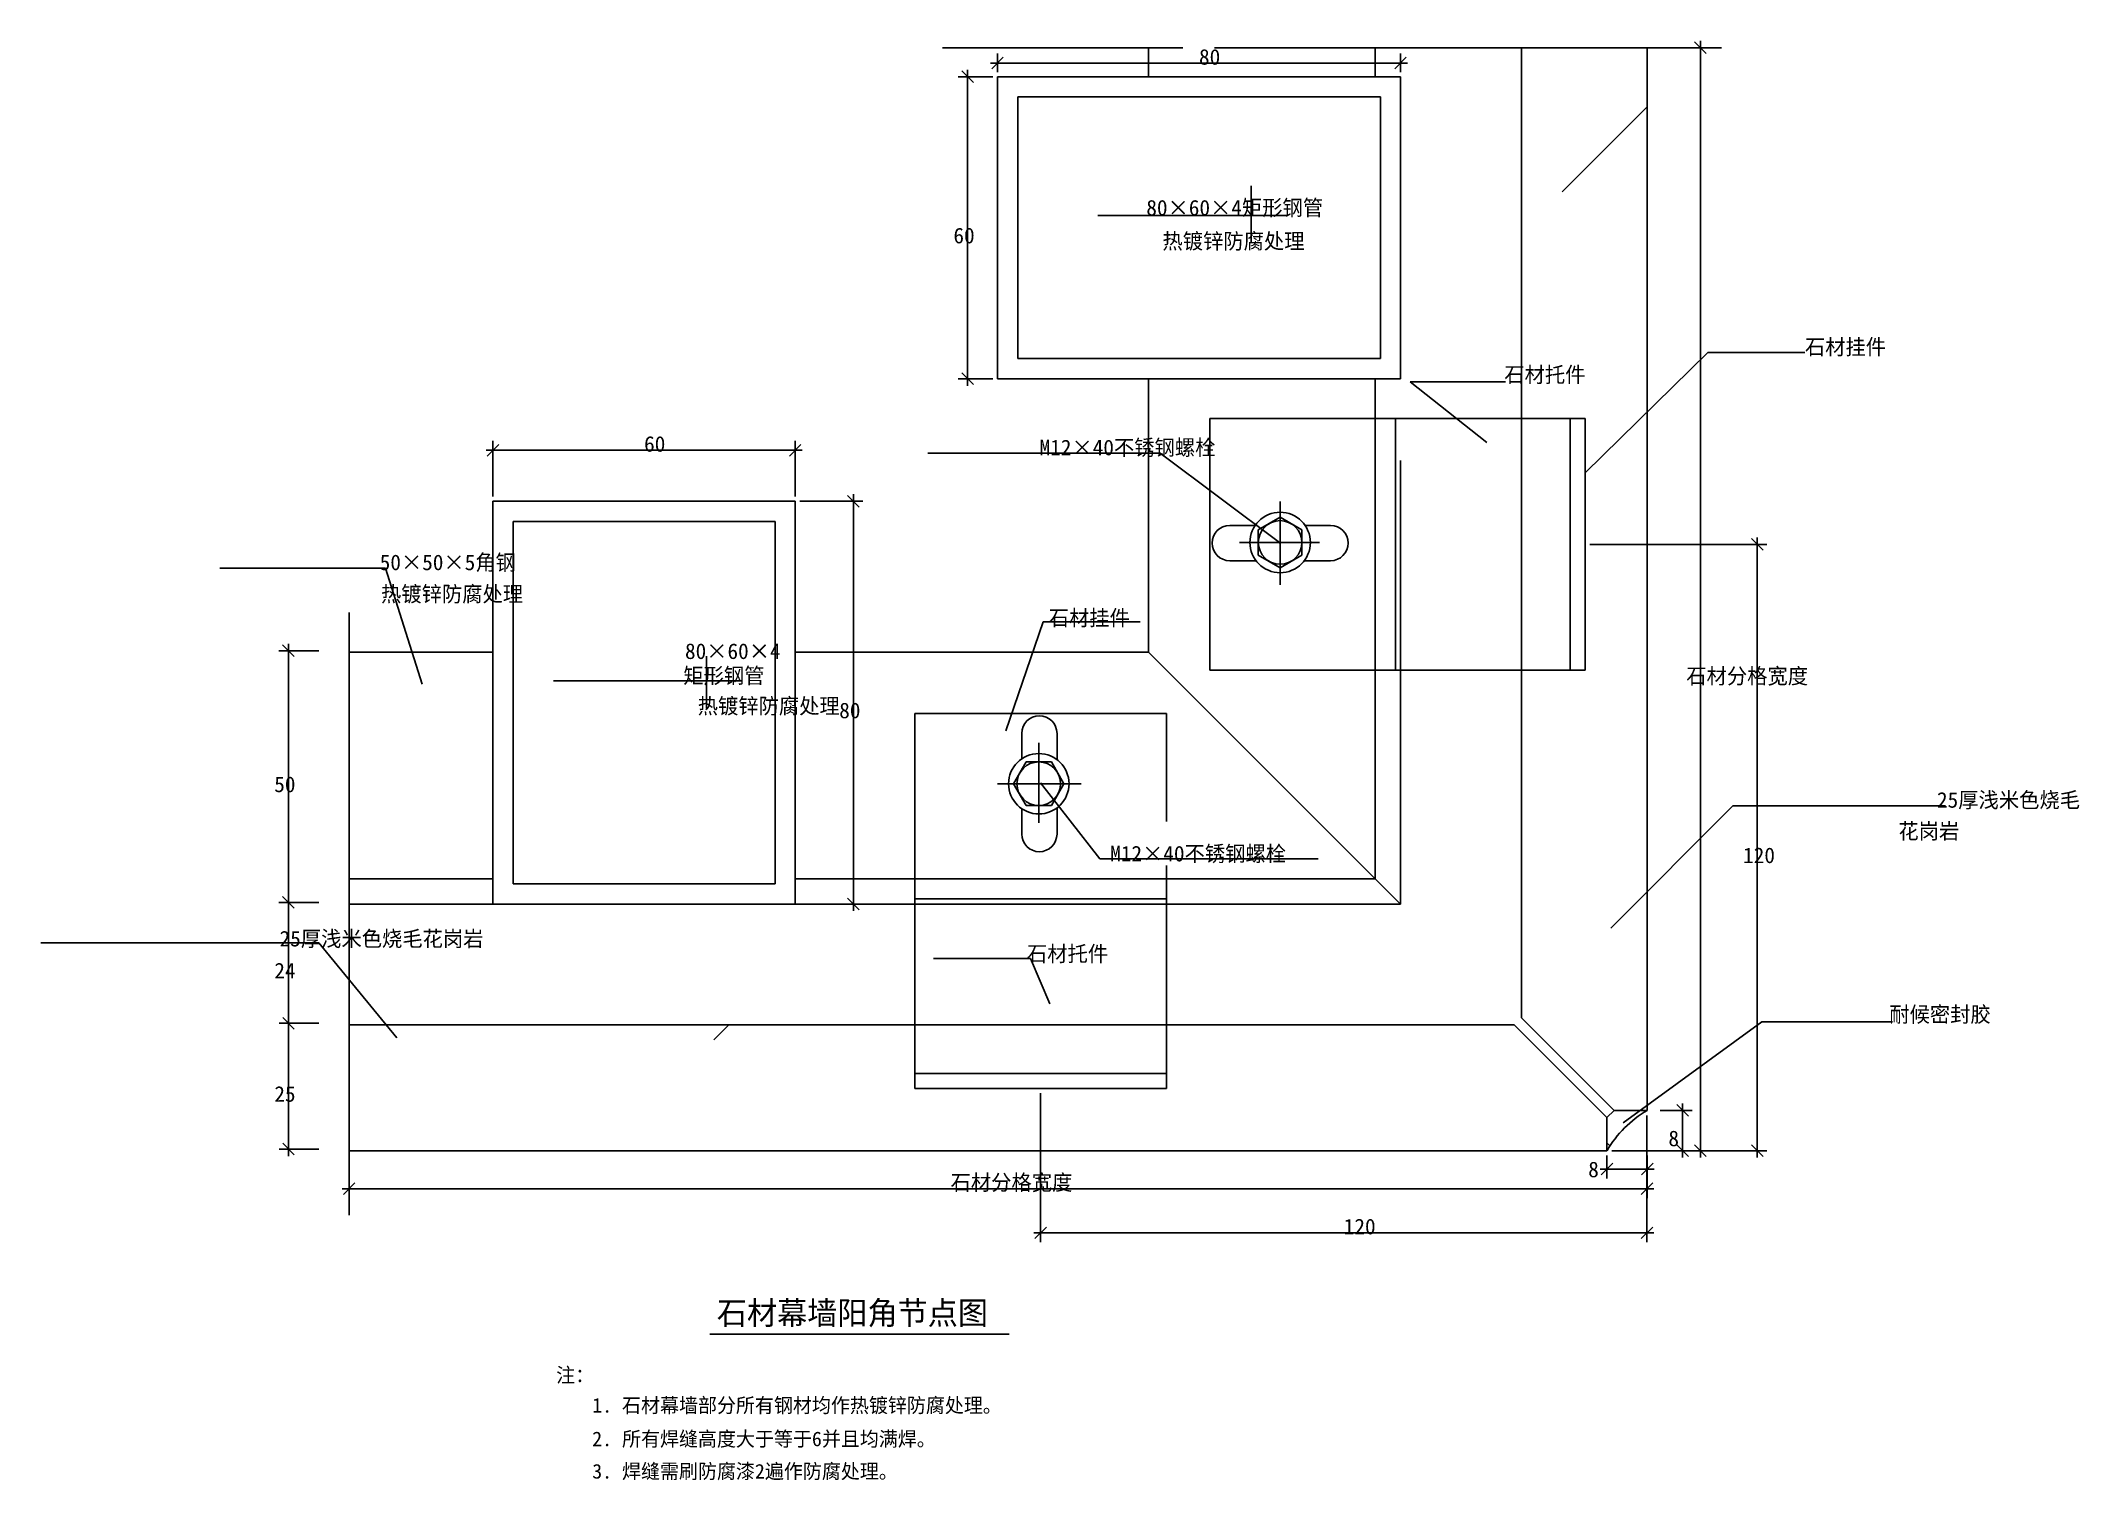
# Model space of a CAD drawing. Header units: metres. Extents: x 3627 to 4032, y 2102 to 2388.
import ezdxf

# ---------------------------------------------------------------- set-up
doc = ezdxf.new("R2010")
doc.units = ezdxf.units.M
for name, color, linetype in [('002', 3, 'Continuous'), ('1', 1, 'Continuous'), ('型材', 1, 'Continuous'), ('填充', 1, 'Continuous'), ('文字', 11, 'Continuous'), ('标注', 6, 'Continuous')]:
    doc.layers.add(name, color=color, linetype=linetype)

# ---------------------------------------------------------------- blocks, each defined once
blk = doc.blocks.new('调节孔')
for p, q in [((13.86, -10.56), (13.86, -20.99)), ((27.86, -10.56), (27.86, -20.64)), ((16.09, -21.89), (11.09, -30.56)), ((16.09, -21.89), (26.11, -21.89)), ((31.12, -30.56), (26.11, -21.89)), ((11.09, -30.56), (16.09, -39.23)), ((26.11, -39.23), (31.12, -30.56)), ((13.86, -50.56), (13.86, -40.13)), ((16.09, -39.23), (26.11, -39.23)), ((27.86, -50.56), (27.86, -40.48))]:
    blk.add_line(p, q)
for radius in [12, 8.67]:
    blk.add_circle((21.1, -30.56), radius)
for centre, start, end in [((20.86, -10.56), 0, 180), ((20.86, -50.56), 180, 0)]:
    blk.add_arc(centre, 7, start, end)
at = {"layer": '1'}
for p, q in [((21.1, -14.98), (21.1, -46.75)), ((37.44, -30.56), (4.27, -30.56))]:
    blk.add_line(p, q, dxfattribs=at)
blk = doc.blocks.new('_ArchTick')
for p, q in [((-0.6, 0), (0.6, 0)), ((0, -0.47), (0, 0.47))]:
    blk.add_line(p, q)
at = {"color": 0, "linetype": 'ByBlock'}
blk.add_lwpolyline([(-0.5, -0.5), (0.5, 0.5)], dxfattribs=at)
blk = doc.blocks.new('_DOTSMALL')
at = {"color": 0, "linetype": 'ByBlock'}
blk.add_lwpolyline([(-0.06, 0, 1), (0.06, 0, 1)], format="xyb", close=True, dxfattribs=at)

msp = doc.modelspace()

# ---------------------------------------------------------------- hatches: boundary and pattern name
at = {"layer": '填充'}
h = msp.add_hatch(dxfattribs=at)
h.set_pattern_fill('ANSI33', scale=50)
h.paths.add_polyline_path([(3945.98, 2386.18), (3920.98, 2386.18), (3920.98, 2312.53), (3933.65, 2312.53), (3933.65, 2262.53), (3920.98, 2262.53), (3920.98, 2193.51), (3939.4, 2175.09), (3945.98, 2175.09)])
h = msp.add_hatch(dxfattribs=at)
h.set_pattern_fill('ANSI33', scale=50)
h.paths.add_polyline_path([(3688.25, 2192.09), (3688.25, 2167.09), (3937.98, 2167.09), (3937.98, 2173.68), (3919.57, 2192.09), (3850.54, 2192.09), (3850.54, 2179.43), (3800.54, 2179.43), (3800.54, 2192.09)])
h = msp.add_hatch(dxfattribs=at)
h.set_pattern_fill('ANSI37', scale=10)
h.paths.add_polyline_path([(3945.98, 2175.09), (3939.4, 2175.09), (3937.98, 2173.68), (3937.98, 2167.09, -0.13)])

# ---------------------------------------------------------------- linework, layer by layer
at = {"layer": '002'}
for p, q in [((3806.06, 2386.18), (3853.75, 2386.18)), ((3860.07, 2386.18), (3960.71, 2386.18)), ((3688.25, 2274.02), (3688.25, 2154.3))]:
    msp.add_line(p, q, dxfattribs=at)
at = {"layer": '型材'}
for p, q in [((3846.98, 2386.18), (3846.98, 2380.42)), ((3891.98, 2386.18), (3891.98, 2380.42)), ((3920.98, 2193.51), (3920.98, 2386.18)), ((3945.98, 2175.09), (3945.98, 2386.18)), ((3846.98, 2320.42), (3846.98, 2266.09)), ((3891.98, 2320.42), (3891.98, 2221.09)), ((3891.98, 2312.53), (3891.98, 2262.53)), ((3891.98, 2312.53), (3933.65, 2312.53)), ((3895.98, 2262.53), (3895.98, 2312.53)), ((3930.65, 2262.53), (3930.65, 2312.53)), ((3933.65, 2262.53), (3933.65, 2312.53)), ((3896.98, 2304.21), (3896.98, 2216.09)), ((3846.98, 2266.09), (3776.81, 2266.09)), ((3846.98, 2266.09), (3896.98, 2216.09)), ((3891.98, 2262.53), (3933.65, 2262.53)), ((3716.81, 2221.09), (3688.25, 2221.09)), ((3891.98, 2221.09), (3776.81, 2221.09)), ((3800.54, 2221.09), (3800.54, 2179.43)), ((3800.54, 2221.09), (3850.54, 2221.09)), ((3850.54, 2221.09), (3850.54, 2179.43)), ((3799.95, 2216.09), (3688.25, 2216.09)), ((3799.95, 2216.09), (3896.98, 2216.09)), ((3850.54, 2217.09), (3800.54, 2217.09)), ((3920.98, 2193.51), (3939.4, 2175.09)), ((3919.57, 2192.09), (3688.25, 2192.09)), ((3919.57, 2192.09), (3937.98, 2173.68)), ((3850.54, 2182.43), (3800.54, 2182.43)), ((3850.54, 2179.43), (3800.54, 2179.43)), ((3937.98, 2173.68), (3939.4, 2175.09)), ((3937.98, 2167.09), (3937.98, 2173.68)), ((3945.98, 2175.09), (3939.4, 2175.09)), ((3937.98, 2167.09), (3688.25, 2167.09))]:
    msp.add_line(p, q, dxfattribs=at)
at = {"layer": '填充'}
for p, q in [((3816.98, 2380.42), (3816.98, 2320.42)), ((3896.98, 2380.42), (3816.98, 2380.42)), ((3896.98, 2320.42), (3896.98, 2380.42)), ((3820.98, 2376.42), (3820.98, 2324.42)), ((3892.98, 2376.42), (3820.98, 2376.42)), ((3892.98, 2324.42), (3892.98, 2376.42)), ((3820.98, 2324.42), (3892.98, 2324.42)), ((3816.98, 2320.42), (3896.98, 2320.42)), ((3859.15, 2312.53), (3895.98, 2312.53)), ((3859.15, 2312.53), (3859.15, 2262.53)), ((3776.81, 2296.09), (3716.81, 2296.09)), ((3716.81, 2296.09), (3716.81, 2216.09)), ((3776.81, 2216.09), (3776.81, 2296.09)), ((3772.81, 2292.09), (3720.81, 2292.09)), ((3720.81, 2292.09), (3720.81, 2220.09)), ((3772.81, 2220.09), (3772.81, 2292.09)), ((3716.81, 2266.09), (3688.25, 2266.09)), ((3859.15, 2262.53), (3895.98, 2262.53)), ((3800.54, 2253.93), (3850.54, 2253.93)), ((3800.54, 2253.93), (3800.54, 2217.09)), ((3850.54, 2253.93), (3850.54, 2232.46)), ((3850.54, 2223.77), (3850.54, 2217.09)), ((3720.81, 2220.09), (3772.81, 2220.09)), ((3716.81, 2216.09), (3776.81, 2216.09))]:
    msp.add_line(p, q, dxfattribs=at)
msp.add_arc((3956.85, 2156.22), 21.77, 119.94, 150.06, dxfattribs=at)
at = {"layer": '文字'}
for p, q in [((3867.32, 2358.77), (3867.32, 2347.34)), ((3836.92, 2352.88), (3874.47, 2352.88)), ((3933.65, 2301.72), (3957.99, 2325.62)), ((3957.99, 2325.62), (3977.27, 2325.62)), ((3914.1, 2307.75), (3898.92, 2319.81)), ((3898.92, 2319.81), (3917.8, 2319.81)), ((3849.27, 2305.65), (3803.11, 2305.65)), ((3872.94, 2287.9), (3849.27, 2305.65)), ((3695.47, 2282.78), (3662.58, 2282.78)), ((3702.78, 2259.73), (3695.47, 2282.78)), ((3818.63, 2250.47), (3826.02, 2272.13)), ((3826.02, 2272.13), (3845.3, 2272.13)), ((3759.22, 2265.34), (3759.22, 2254.96)), ((3728.82, 2260.45), (3766.37, 2260.45)), ((3825.49, 2240.14), (3837.31, 2225.09)), ((3938.75, 2211.3), (3962.99, 2235.56)), ((3962.99, 2235.56), (4005.18, 2235.56)), ((3837.31, 2225.09), (3880.67, 2225.09)), ((3682.21, 2208.38), (3627.03, 2208.38)), ((3697.7, 2189.52), (3682.21, 2208.38)), ((3823.53, 2205.29), (3804.25, 2205.29)), ((3827.35, 2196.28), (3823.53, 2205.29)), ((3941.21, 2172.66), (3968.75, 2192.68)), ((3968.75, 2192.68), (3994.64, 2192.68)), ((3759.84, 2130.62), (3819.26, 2130.62))]:
    msp.add_line(p, q, dxfattribs=at)
at = {"layer": '标注'}
for p, q in [((3816.98, 2381.35), (3816.98, 2385.01)), ((3896.98, 2381.35), (3896.98, 2385.01)), ((3946.92, 2386.18), (3958.41, 2386.18)), ((3956.53, 2167.09), (3956.53, 2386.18)), ((3816.05, 2380.42), (3809.16, 2380.42)), ((3811.03, 2320.42), (3811.03, 2380.42)), ((3816.98, 2383.14), (3896.98, 2383.14)), ((3816.05, 2320.42), (3809.16, 2320.42)), ((3716.81, 2297.03), (3716.81, 2308.09)), ((3776.81, 2297.03), (3776.81, 2308.09)), ((3716.81, 2306.22), (3776.81, 2306.22)), ((3777.74, 2296.09), (3790.24, 2296.09)), ((3788.36, 2216.09), (3788.36, 2296.09)), ((3934.58, 2287.53), (3969.68, 2287.53)), ((3967.81, 2167.09), (3967.81, 2287.53)), ((3682.26, 2266.41), (3674.32, 2266.41)), ((3676.19, 2218.21), (3676.19, 2266.41)), ((3676.21, 2194.21), (3676.19, 2218.21)), ((3682.26, 2216.41), (3674.32, 2216.41)), ((3682.26, 2216.41), (3674.34, 2216.41)), ((3777.74, 2216.09), (3790.24, 2216.09)), ((3676.21, 2167.41), (3676.21, 2194.21)), ((3681.6, 2192.41), (3674.34, 2192.41)), ((3682.26, 2192.41), (3674.34, 2192.41)), ((3825.54, 2178.49), (3825.54, 2148.9)), ((3945.9, 2174.11), (3945.9, 2148.9)), ((3948.53, 2175.09), (3954.86, 2175.09)), ((3952.98, 2167.09), (3952.98, 2175.09)), ((3682.26, 2167.41), (3674.34, 2167.41)), ((3688.25, 2166.15), (3688.25, 2157.65)), ((3937.98, 2166.15), (3937.98, 2161.58)), ((3938.92, 2167.09), (3969.68, 2167.09)), ((3945.98, 2166.15), (3945.98, 2157.65)), ((3945.98, 2166), (3945.98, 2161.58)), ((3946.92, 2167.09), (3958.41, 2167.09)), ((3948.37, 2167.09), (3954.86, 2167.09)), ((3937.98, 2163.45), (3945.98, 2163.45)), ((3945.9, 2159.53), (3688.25, 2159.53)), ((3945.9, 2150.77), (3825.54, 2150.77))]:
    msp.add_line(p, q, dxfattribs=at)

# ---------------------------------------------------------------- block references
at = {"xscale": 2.3, "yscale": 2.3, "zscale": 2.3}
for p in [(3816.98, 2383.14), (3896.98, 2383.14), (3716.81, 2306.22), (3776.81, 2306.22)]:
    msp.add_blockref('_ArchTick', p, dxfattribs=at)
for p, rotation in [((3956.53, 2386.18), 90), ((3811.03, 2380.42), 90), ((3811.03, 2320.42), 90), ((3788.36, 2296.09), 90), ((3967.81, 2287.53), 90), ((3676.19, 2266.41), 90), ((3676.19, 2216.41), 90), ((3788.36, 2216.09), 90), ((3676.21, 2192.41), 90), ((3952.98, 2175.09), 90), ((3676.21, 2167.41), 90), ((3952.98, 2167.09), 90), ((3956.53, 2167.09), 90), ((3967.81, 2167.09), 90), ((3937.98, 2163.45), 180), ((3945.98, 2163.45), 180), ((3688.25, 2159.53), 180), ((3945.9, 2159.53), 180), ((3825.54, 2150.77), 180), ((3945.9, 2150.77), 180)]:
    msp.add_blockref('_ArchTick', p, dxfattribs=dict(at, rotation=rotation))
at = {"layer": '填充', "yscale": 0.5, "zscale": 0.5}
for p, xscale, rotation in [((3888.37, 2277.35), -0.5, 270), ((3835.72, 2224.7), 0.5, 180)]:
    msp.add_blockref('调节孔', p, dxfattribs=dict(at, xscale=xscale, rotation=rotation))
at = {"layer": '文字', "rotation": 308.24}
msp.add_blockref('_DOTSMALL', (3872.94, 2287.9), dxfattribs=at)

# ---------------------------------------------------------------- texts
at = {"layer": '文字'}
for s, height, p in [('石材幕墙阳角节点图', 4.6, (3761.26, 2132.57)), ('1. 石材幕墙部分所有钢材均作热镀锌防腐处理。', 2.9, (3736.51, 2115.07)), ('2. 所有焊缝高度大于等于6并且均满焊。', 2.9, (3736.51, 2108.4)), ('3. 焊缝需刷防腐漆2遍作防腐处理。', 2.9, (3736.51, 2101.97))]:
    msp.add_text(s, height=height, dxfattribs=at).set_placement(p)
at = {"layer": '文字', "attachment_point": 1}
for s, insert, char_height in [('80×60×4矩形钢管', (3846.52, 2355.95), 3.1), ('热镀锌防腐处理', (3849.72, 2349.31), 3.1), ('石材挂件', (3977.27, 2328.29), 3.1), ('石材托件', (3917.59, 2322.79), 3.1), ('M12×40不锈钢螺栓', (3825.33, 2308.32), 3.1), ('50×50×5角钢', (3694.32, 2285.5), 3.1), ('热镀锌防腐处理', (3694.58, 2279.23), 3.1), ('石材挂件', (3827.14, 2274.47), 3.1), ('80×60×4', (3754.93, 2267.86), 3.1), ('矩形钢管', (3754.59, 2263), 3.1), ('热镀锌防腐处理', (3757.45, 2256.98), 3.1), ('25厚浅米色烧毛', (4003.49, 2238.32), 3.1), ('花岗岩', (3995.83, 2232.12), 3.1), ('M12×40不锈钢螺栓', (3839.35, 2227.65), 3.1), ('25厚浅米色烧毛花岗岩', (3674.44, 2210.76), 3.1), ('石材托件', (3822.82, 2207.77), 3.1), ('耐候密封胶', (3994.02, 2195.73), 3.1), ('注：', (3729.36, 2123.99), 2.9)]:
    msp.add_mtext(s, dxfattribs=dict(at, insert=insert, char_height=char_height))
at = {"layer": '标注', "char_height": 3.1, "attachment_point": 1}
for s, insert in [('\\A1;80', (3856.98, 2385.9)), ('\\A1;60', (3808.22, 2350.42)), ('\\A1;60', (3746.81, 2309.03)), ('石材分格宽度', (3953.72, 2262.93)), ('\\A1;80', (3785.55, 2256.09)), ('\\A1;50', (3673.38, 2241.41)), ('\\A1;120', (3965, 2227.31)), ('\\A1;24', (3673.4, 2204.41)), ('\\A1;25', (3673.4, 2179.91)), ('\\A1;8', (3950.17, 2171.09)), ('\\A1;石材分格宽度', (3807.66, 2162.34)), ('\\A1;8', (3934.25, 2164.92)), ('\\A1;120', (3885.72, 2153.58))]:
    msp.add_mtext(s, dxfattribs=dict(at, insert=insert))

doc.saveas('drawing.dxf')
